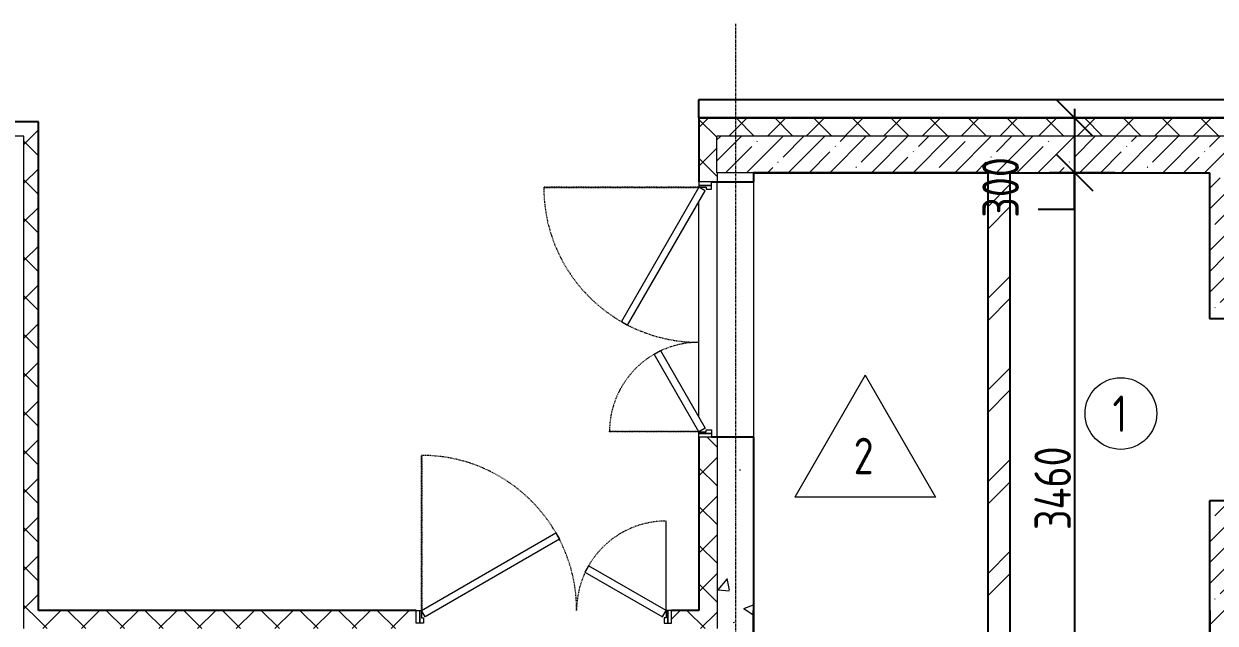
# Model space of a CAD drawing. Header units: millimetres. Extents: x -11854 to 4360091, y -19344 to 4989148.
# Drawn here: x 31643 to 38173, y 22947 to 26234 of the extents above; entities that cross this region are included whole.
import ezdxf

# ---------------------------------------------------------------- set-up
doc = ezdxf.new("R2010")
doc.units = ezdxf.units.MM
doc.linetypes.add('Линия сетки', pattern=[22.225, 12.7, -3.175, 3.175, -3.175])
doc.linetypes.add('Штрих', pattern=[6.35, 3.175, -3.175])
doc.layers.get('0').update_dxf_attribs({"color": 254})
doc.layers.get('Defpoints').update_dxf_attribs({"color": 254})
for name, color, linetype, lineweight in [('A-ANNO-DIMS', 254, 'Continuous', 9), ('A-AREA-IDEN', 254, 'Continuous', 9), ('A-DOOR', 254, 'Continuous', 9), ('A-DOOR-FRAM', 254, 'Continuous', 18), ('A-FLOR', 254, 'Continuous', 9), ('A-WALL', 254, 'Continuous', 9), ('S-GRID', 254, 'Continuous', 9)]:
    doc.layers.add(name, color=color, linetype=linetype, lineweight=lineweight)
doc.styles.add('ISOCPEUR', font='isocpeur.ttf', dxfattribs={"width": 0.8, "height": 200})
doc.styles.add('ISOCPEUR_B', font='', dxfattribs={"width": 0.8, "height": 200})
doc.styles.get('ISOCPEUR_B').set_extended_font_data('ISOCPEUR', bold=True)
doc.dimstyles.new('2_0_мм_ISOCPEUR', dxfattribs={"dimscale": 304.8, "dimtxt": 199.196235, "dimasz": 0.656168, "dimexe": 0.459318, "dimexo": 0.625, "dimgap": 0.065617, "dimtad": 1, "dimdec": 0, "dimtxsty": 'ISOCPEUR', "dimblk1": 'OBLIQUE', "dimblk2": 'OBLIQUE', "dimsah": 1, "dimcen": 2.5, "dimdle": 0.164042, "dimazin": 3, "dimtfac": 1, "dimtix": 1, "dimtmove": 0, "dimatfit": 3, "dimfxl": 0.787402, "dimfxlon": 1, "dimtvp": 1, "dimarcsym": 2})
doc.dimstyles.new('2_0_мм_ISOCPEUR_1', dxfattribs={"dimscale": 304.8, "dimtxt": 199.196235, "dimasz": 0.656168, "dimexe": 0.459318, "dimexo": 0.625, "dimgap": 0.065617, "dimtad": 1, "dimdec": 0, "dimtxsty": 'ISOCPEUR', "dimblk1": 'OBLIQUE', "dimblk2": 'OBLIQUE', "dimsah": 1, "dimcen": 2.5, "dimdle": 0.164042, "dimazin": 3, "dimtfac": 1, "dimtix": 1, "dimtmove": 1, "dimatfit": 3, "dimfxl": 0.787402, "dimfxlon": 1, "dimtvp": 1, "dimarcsym": 2})
pattern_1 = [(45, (542041.67, 20914.14), (-114.049253, 114.049253), []), (45, (542155.72, 20914.14), (-114.049253, 114.049253), [201.613, -40.323, 3.353, -36.97])]
pattern_2 = [(45, (542041.67, 20914.14), (-106.066017, 106.066017), []), (135, (542041.67, 20914.14), (-106.066017, -106.066017), [])]

# ---------------------------------------------------------------- blocks, each defined once
blk = doc.blocks.new('Дверь_Двупольная_внутренняя ПВХ профиль - Дверной блок наружный металлический остекленный ДМНО 21х14-6796754-1В')
at = {"layer": 'A-DOOR'}
for p, q in [((-680, -80), (-700, -80)), ((-700, -80), (-700, -150)), ((-680, -150), (-680, -80)), ((680, -150), (680, -80)), ((680, -80), (700, -80)), ((700, -80), (700, -150)), ((-700, -150), (-680, -150)), ((-668, -150), (-670, -150)), ((668, -150), (670, -150)), ((700, -150), (680, -150)), ((-670, -640), (-668, -640)), ((670, -1000), (668, -1000))]:
    blk.add_line(p, q, dxfattribs=at)
at = {"layer": 'A-DOOR', "lineweight": 18}
for p, q in [((-650, -115.4), (-670, -150)), ((-225.6, -360.4), (-650, -115.4)), ((-86.1, -540.4), (650, -115.4)), ((650, -115.4), (670, -150)), ((-670, -150), (-245.6, -395)), ((670, -150), (-66.1, -575)), ((-245.6, -395), (-225.6, -360.4)), ((-66.1, -575), (-86.1, -540.4))]:
    blk.add_line(p, q, dxfattribs=at)
at = {"layer": 'A-DOOR', "linetype": 'Штрих', "lineweight": 18}
for p, q in [((-670, -150), (-670, -640)), ((670, -150), (670, -1000))]:
    blk.add_line(p, q, dxfattribs=at)
at = {"layer": 'A-DOOR', "linetype": 'Штрих'}
for p, q in [((-668, -640), (-668, -150)), ((668, -1000), (668, -150))]:
    blk.add_line(p, q, dxfattribs=at)
for centre, radius, start, end in [((-670, -150), 490, 270, 0), ((670, -150), 850, 180, 270)]:
    blk.add_arc(centre, radius, start, end, dxfattribs=at)
at = {"layer": 'A-DOOR-FRAM'}
for p, q in [((-680, -80), (-680, -150)), ((-660, -80), (-680, -80)), ((-670, -150), (-670, -110)), ((-670, -110), (-660, -110)), ((-660, -110), (-660, -80)), ((660, -80), (680, -80)), ((660, -110), (660, -80)), ((670, -110), (660, -110)), ((670, -150), (670, -110)), ((680, -80), (680, -150)), ((-680, -150), (-670, -150)), ((680, -150), (670, -150))]:
    blk.add_line(p, q, dxfattribs=at)
blk = doc.blocks.new('Дверь_Двупольная_внутренняя ПВХ профиль - Дверной блок наружный металлический остекленный ДМНО 21х14 Л-6796870-1В')
at = {"layer": 'A-DOOR', "linetype": 'Штрих'}
for p, q in [((668, 1000), (668, 150)), ((-668, 640), (-668, 150))]:
    blk.add_line(p, q, dxfattribs=at)
at = {"layer": 'A-DOOR'}
for p, q in [((670, 1000), (668, 1000)), ((-670, 640), (-668, 640)), ((-700, 150), (-680, 150)), ((-700, 80), (-700, 150)), ((-680, 150), (-680, 80)), ((-668, 150), (-670, 150)), ((668, 150), (670, 150)), ((700, 150), (680, 150)), ((680, 150), (680, 80)), ((700, 80), (700, 150)), ((-680, 80), (-700, 80)), ((680, 80), (700, 80))]:
    blk.add_line(p, q, dxfattribs=at)
at = {"layer": 'A-DOOR', "linetype": 'Штрих', "lineweight": 18}
for p, q in [((670, 150), (670, 1000)), ((-670, 150), (-670, 640))]:
    blk.add_line(p, q, dxfattribs=at)
at = {"layer": 'A-DOOR', "lineweight": 18}
for p, q in [((-66.1, 575), (-86.1, 540.4)), ((-86.1, 540.4), (650, 115.4)), ((670, 150), (-66.1, 575)), ((-670, 150), (-245.6, 395)), ((-245.6, 395), (-225.6, 360.4)), ((-225.6, 360.4), (-650, 115.4)), ((-650, 115.4), (-670, 150)), ((650, 115.4), (670, 150))]:
    blk.add_line(p, q, dxfattribs=at)
at = {"layer": 'A-DOOR', "linetype": 'Штрих'}
for centre, radius, start, end in [((670, 150), 850, 90, 180), ((-670, 150), 490, 360, 90)]:
    blk.add_arc(centre, radius, start, end, dxfattribs=at)
at = {"layer": 'A-DOOR-FRAM'}
for p, q in [((-680, 150), (-670, 150)), ((-680, 80), (-680, 150)), ((-670, 150), (-670, 110)), ((680, 150), (670, 150)), ((670, 150), (670, 110)), ((680, 80), (680, 150)), ((-660, 80), (-680, 80)), ((-670, 110), (-660, 110)), ((-660, 110), (-660, 80)), ((670, 110), (660, 110)), ((660, 110), (660, 80)), ((660, 80), (680, 80))]:
    blk.add_line(p, q, dxfattribs=at)
blk = doc.blocks.new('АР-Марка-Помещения-Этаж_Секция_Номер - Номер-1294543-1В')
at = {"layer": 'A-AREA-IDEN'}
blk.add_circle((0, 1.219), 1.965, dxfattribs=at)
blk = doc.blocks.new('_Oblique')
at = {"color": 0, "linetype": 'ByBlock', "lineweight": -2}
blk.add_line((-0.5, -0.5), (0.5, 0.5), dxfattribs=at)
blk = doc.blocks.new('*D869')
at = {"layer": 'A-ANNO-DIMS', "color": 0, "lineweight": -2, "transparency": 16777216}
for p, q in [((37402, 25767.4), (37402, 25367.4)), ((37623, 25717.4), (37262, 25717.4)), ((37623, 25417.4), (37262, 25417.4)), ((37402, 25217.4), (37402, 25417.4)), ((37202, 25217.4), (37402, 25217.4))]:
    blk.add_line(p, q, dxfattribs=at)
at = {"layer": 'Defpoints', "color": 0, "transparency": 16777216}
for p in [(37642, 25717.4), (37402, 25417.4), (37642, 25417.4)]:
    blk.add_point(p, dxfattribs=at)
at = {"layer": 'A-ANNO-DIMS', "color": 0, "lineweight": -2, "transparency": 16777216, "xscale": 200, "yscale": 200, "zscale": 200}
for p, rotation in [((37402, 25717.4), 90), ((37402, 25417.4), 270)]:
    blk.add_blockref('_Oblique', p, dxfattribs=dict(at, rotation=rotation))
at = {"layer": 'A-ANNO-DIMS', "color": 0, "transparency": 16777216, "insert": (36896.7, 25170.8), "char_height": 200, "width": 399.925, "attachment_point": 1, "rotation": 90, "line_spacing_factor": 1.149209, "style": 'ISOCPEUR'}
blk.add_mtext('\\A1;300', dxfattribs=at)
blk = doc.blocks.new('*D870')
at = {"layer": 'A-ANNO-DIMS', "color": 0, "lineweight": -2, "transparency": 16777216}
for p, q in [((37402, 25467.4), (37402, 21907.4)), ((37623, 25417.4), (37262, 25417.4)), ((37623, 21957.4), (37262, 21957.4))]:
    blk.add_line(p, q, dxfattribs=at)
at = {"layer": 'Defpoints', "color": 0, "transparency": 16777216}
for p in [(37642, 25417.4), (37402, 21957.4), (37642, 21957.4)]:
    blk.add_point(p, dxfattribs=at)
at = {"layer": 'A-ANNO-DIMS', "color": 0, "lineweight": -2, "transparency": 16777216, "xscale": 200, "yscale": 200, "zscale": 200}
for p, rotation in [((37402, 25417.4), 90), ((37402, 21957.4), 270)]:
    blk.add_blockref('_Oblique', p, dxfattribs=dict(at, rotation=rotation))
at = {"layer": 'A-ANNO-DIMS', "color": 0, "transparency": 16777216, "insert": (37282, 23687.4), "char_height": 200, "width": 551.62, "attachment_point": 5, "rotation": 90, "style": 'ISOCPEUR'}
blk.add_mtext('\\A1;3460', dxfattribs=at)
blk = doc.blocks.new('МАРКА ПОМЕЩЕНИЯ - ПОЛЫ - МАРКА ПОМЕЩЕНИЯ - ПОЛЫ-6348053-1В')
at = {"layer": 'A-AREA-IDEN'}
for p, q in [((0, 4.233), (-3.855, -2.444)), ((0, 4.233), (3.855, -2.444)), ((3.855, -2.444), (-3.855, -2.444))]:
    blk.add_line(p, q, dxfattribs=at)

msp = doc.modelspace()

# ---------------------------------------------------------------- hatches: boundary and pattern name
at = {"layer": 'A-WALL'}
h = msp.add_hatch(dxfattribs=at)
h.set_pattern_fill('FP_4', color=8, style=0, pattern_type=2)
h.set_pattern_definition(pattern_2)
h.paths.add_polyline_path([(31722.5, 22917.4), (31722.5, 25697.1), (31642.5, 25697.1), (31642.5, 22917.4)])
h = msp.add_hatch(dxfattribs=at)
h.set_pattern_fill('FP_4', color=8, style=0, pattern_type=2)
h.set_pattern_definition(pattern_2)
h.paths.add_polyline_path([(35342.6, 23017.4), (35442.6, 23017.4), (35442.6, 23967.4), (35342.6, 23967.4), (35342.6, 23256.9)])
h.paths.add_polyline_path([(35442.6, 25367.4), (35441.8, 25717.4), (35342.6, 25717.4), (35342.6, 25367.4), (35412.6, 25367.4)])
h = msp.add_hatch(dxfattribs=at)
h.set_pattern_fill('FP_4', color=8, style=0, pattern_type=2)
h.set_pattern_definition(pattern_2)
h.paths.add_polyline_path([(38342.6, 25617.4), (38342.6, 25717.4), (35441.8, 25717.4), (35441.8, 25617.4), (38142.6, 25617.4)])
h = msp.add_hatch(dxfattribs=at)
h.set_pattern_fill('FP_2', color=8, style=0, pattern_type=2)
h.set_pattern_definition(pattern_1)
h.paths.add_polyline_path([(37048.6, 25417.4), (38142.6, 25417.4), (38142.6, 25617.4), (35441.8, 25617.4), (35442.6, 25417.4), (36610.6, 25417.4)])
h = msp.add_hatch(dxfattribs=at)
h.set_pattern_fill('FP_2', color=8, style=0, pattern_type=2)
h.set_pattern_definition(pattern_1)
h.paths.add_polyline_path([(38342.6, 22917.4), (38342.6, 23617.4), (38142.6, 23617.4), (38142.6, 22917.4)])
h.paths.add_polyline_path([(38342.6, 24617.4), (38342.6, 25617.4), (38142.6, 25617.4), (38142.6, 24617.4)])
h = msp.add_hatch(dxfattribs=at)
h.set_pattern_fill('FP_1', color=8, style=0, pattern_type=2)
h.set_pattern_definition([(50, (542041.7, 20914.14), (728.7365, -63.7558), [76.2, -838.2]), (355, (542041.7, 20914.14), (-140.9716, 764.2276), [60.96, -670.56]), (100.451, (542102.4, 20908.8), (587.77, 700.4668), [64.76, -712.36]), (46.184, (542041.7, 21117.3), (1084.3162, -168.171), [114.3, -1257.3]), (96.636, (542132, 21103.3), (949.61, 989.7098), [97.14, -1068.54]), (351.184, (542041.7, 21117.3), (949.6206, 989.7012), [91.44, -1005.84]), (21, (542143.3, 21066.54), (606.4579, -409.0606), [76.2, -838.2]), (326, (542143.3, 21066.54), (247.2083, 736.7529), [60.96, -670.56]), (71.451, (542193.8, 21032.46), (853.66825, 327.6855), [64.76, -712.36]), (37.5, (542041.67, 20914.14), (12.3547, 338.22012), [6.706, -655.726, 6.706, -674.014, -673.1]), (37.5, (542041.67, 20914.14), (12.3547, 338.22012), [-1343.152, 6.706, -666.394]), (7.5, (542041.67, 20914.14), (267.27887, 400.72213), [6.706, -381.406, 6.706, -640.486, -256.54]), (7.5, (542041.67, 20914.14), (267.27887, 400.72213), [-1035.304, 6.706, -249.834]), (327.5, (541815.1, 20914.14), (542.36333, -22.91534), [6.706, -247.294, 6.706, -785.774, -1051.56]), (327.5, (541815.1, 20914.14), (542.36333, -22.91534), [-1046.48, 6.706, -1044.854]), (317.5, (541713.5, 20914.14), (592.51696, 101.7071), [6.706, -323.494, 6.706, -519.582, -746.76]), (317.5, (541713.5, 20914.14), (592.51696, 101.7071), [-856.488, 6.706, -740.054])])
h.paths.add_polyline_path([(35442.6, 22917.4), (35642.6, 22917.4), (35642.6, 23967.4), (35442.6, 23967.4), (35442.6, 23017.4)])
h.paths.add_polyline_path([(35442.6, 25367.4), (35642.6, 25367.4), (35642.6, 25417.4), (35442.6, 25417.4)])
h = msp.add_hatch(dxfattribs=at)
h.set_pattern_fill('FP_3', color=8, style=0, pattern_type=2)
h.set_pattern_definition([(45, (542041.67, 20914.14), (-251.44717, 251.44717), []), (45, (542041.67, 21295.14), (-251.44717, 251.44717), [])])
h.paths.add_polyline_path([(36927.6, 18656.4), (37047.6, 18657.4), (37047.6, 25417.4), (36927.6, 25416.4), (36927.6, 18657.4)])
h = msp.add_hatch(dxfattribs=at)
h.set_pattern_fill('FP_4', color=8, style=0, pattern_type=2)
h.set_pattern_definition(pattern_2)
h.paths.add_polyline_path([(35192.6, 22917.4), (35442.6, 22917.4), (35442.6, 23017.4), (35192.6, 23017.4), (35192.6, 22947.4)])
h.paths.add_polyline_path([(33792.6, 22917.4), (33792.6, 23017.4), (31722.5, 23017.4), (31722.5, 22917.4), (32941.8, 22917.4)])

# ---------------------------------------------------------------- linework, layer by layer
at = {"layer": 'A-FLOR', "color": 8}
for p, q in [((35441.8, 25367.4), (35441.8, 23967.4)), ((35342.5, 24077.5), (35342.5, 25257.4)), ((35342.5, 23017.4), (35342.5, 23997.4))]:
    msp.add_line(p, q, dxfattribs=at)
at = {"layer": 'A-WALL', "color": 8, "lineweight": 25}
for p, q in [((38442.6, 25817.4), (35341.2, 25817.4)), ((35341.2, 25817.4), (35341.2, 25717.4)), ((31722.5, 25697.1), (31362.5, 25697.1)), ((31722.5, 23017.4), (31722.5, 25697.1)), ((35341.2, 25717.4), (38442.6, 25717.4)), ((38442.6, 25717.4), (35342.6, 25717.4)), ((35342.6, 25717.4), (35342.6, 25367.4)), ((37048.6, 25417.4), (35642.6, 25417.4)), ((35643.6, 25416.4), (36926.6, 25416.4)), ((35643.6, 25367.4), (35643.6, 25416.4)), ((36926.6, 25416.4), (36926.6, 19257.4)), ((36927.6, 19257.4), (36927.6, 25416.4)), ((36927.6, 18656.4), (36927.6, 25416.4)), ((37048.6, 18656.4), (37048.6, 25416.4)), ((37048.6, 25416.4), (38141.6, 25416.4)), ((38141.6, 25416.4), (38141.6, 24617.4)), ((35412.6, 25367.4), (35642.6, 25367.4)), ((35642.6, 25367.4), (35643.6, 25367.4)), ((38141.6, 24617.4), (38442.6, 24617.4)), ((35342.6, 23967.4), (35342.6, 23017.4)), ((35642.6, 23967.4), (35412.6, 23967.4)), ((35643.6, 23967.4), (35642.6, 23967.4)), ((35643.6, 19257.4), (35643.6, 23967.4)), ((38442.6, 23617.4), (38141.6, 23617.4)), ((38141.6, 23617.4), (38141.6, 17458.4)), ((33792.6, 23017.4), (31722.5, 23017.4)), ((35342.6, 23017.4), (35192.6, 23017.4)), ((35642.6, 19257.4), (35642.6, 23017.4)), ((38142.6, 23017.4), (38142.6, 17457.4))]:
    msp.add_line(p, q, dxfattribs=at)
at = {"layer": 'A-WALL', "color": 8}
for p, q in [((31642.5, 25617.1), (31442.5, 25617.1)), ((31642.5, 22917.4), (31642.5, 25617.1)), ((38342.6, 25617.4), (35441.8, 25617.4)), ((35441.8, 25417.4), (35441.8, 25617.4)), ((35642.6, 25417.4), (35441.8, 25417.4)), ((35442.6, 25417.4), (35442.6, 25367.4)), ((35642.6, 25417.4), (35642.6, 23017.4)), ((35642.6, 25416.4), (35642.6, 25367.4)), ((36927.6, 25416.4), (36927.6, 25417.4)), ((37047.6, 18657.4), (37047.6, 25417.4)), ((37047.6, 25417.4), (37047.6, 18657.4)), ((37048.6, 25417.4), (38142.6, 25417.4)), ((38142.6, 25417.4), (38142.6, 24617.4)), ((38142.6, 24617.4), (38142.6, 25416.4)), ((35342.6, 24077.4), (35342.6, 25257.4)), ((35442.6, 23967.4), (35442.6, 22917.4)), ((35642.6, 23967.4), (35642.6, 22917.4)), ((38142.6, 23617.4), (38142.6, 23017.4)), ((38142.6, 23017.4), (38142.6, 23617.4))]:
    msp.add_line(p, q, dxfattribs=at)
at = {"layer": 'S-GRID', "color": 8, "linetype": 'Линия сетки'}
msp.add_line((35542.6, 26233.7), (35542.6, -3782.8), dxfattribs=at)

# ---------------------------------------------------------------- block references
at = {"layer": 'A-AREA-IDEN', "color": 8, "xscale": 99.99999999999991, "yscale": 99.99999999999991, "zscale": 99.99999999999991}
for name, p in [('МАРКА ПОМЕЩЕНИЯ - ПОЛЫ - МАРКА ПОМЕЩЕНИЯ - ПОЛЫ-6348053-1В', (36254.5, 23883.5)), ('АР-Марка-Помещения-Этаж_Секция_Номер - Номер-1294543-1В', (37655.8, 23975.1))]:
    msp.add_blockref(name, p, dxfattribs=at)
at = {"layer": 'A-DOOR', "color": 8}
for name, p, rotation in [('Дверь_Двупольная_внутренняя ПВХ профиль - Дверной блок наружный металлический остекленный ДМНО 21х14 Л-6796870-1В', (35492.6, 24667.4), 89.99999999999979), ('Дверь_Двупольная_внутренняя ПВХ профиль - Дверной блок наружный металлический остекленный ДМНО 21х14-6796754-1В', (34492.6, 22867.4), 180)]:
    msp.add_blockref(name, p, dxfattribs=dict(at, rotation=rotation))

# ---------------------------------------------------------------- texts
at = {"layer": 'A-AREA-IDEN', "color": 8, "char_height": 200, "attachment_point": 1}
for s, insert, width, style in [('\\fISOCPEUR|b1|i0|c204|p34|;\\W.8;1', (37610.1, 24195.9), 102.616, 'ISOCPEUR_B'), ('\\fISOCPEUR|b0|i0|c204|p34|;\\W.8;2', (36191.1, 23964.1), 141.097, 'ISOCPEUR')]:
    msp.add_mtext(s, dxfattribs=dict(at, insert=insert, width=width, style=style))

# ---------------------------------------------------------------- dimensions: what is measured, and where the dimension line sits
at = {"layer": 'A-ANNO-DIMS', "color": 8}
dim = msp.add_linear_dim(base=(37402, 25417.4), p1=(37642, 25717.4), p2=(37642, 25417.4), angle=90, dimstyle='2_0_мм_ISOCPEUR_1', override={"dimfxl": 300}, dxfattribs=at)
dim.commit()
dim.dimension.update_dxf_attribs({"geometry": '*D869', "text_midpoint": (37254, 25231.5), "dimtype": 160, "text_rotation": 90})
dim = msp.add_linear_dim(base=(37402, 21957.4), p1=(37642, 25417.4), p2=(37642, 21957.4), angle=90, dimstyle='2_0_мм_ISOCPEUR', override={"dimfxl": 3459.997919}, dxfattribs=at)
dim.commit()
dim.dimension.update_dxf_attribs({"geometry": '*D870', "text_midpoint": (37282, 23687.4)})

doc.saveas('drawing.dxf')
